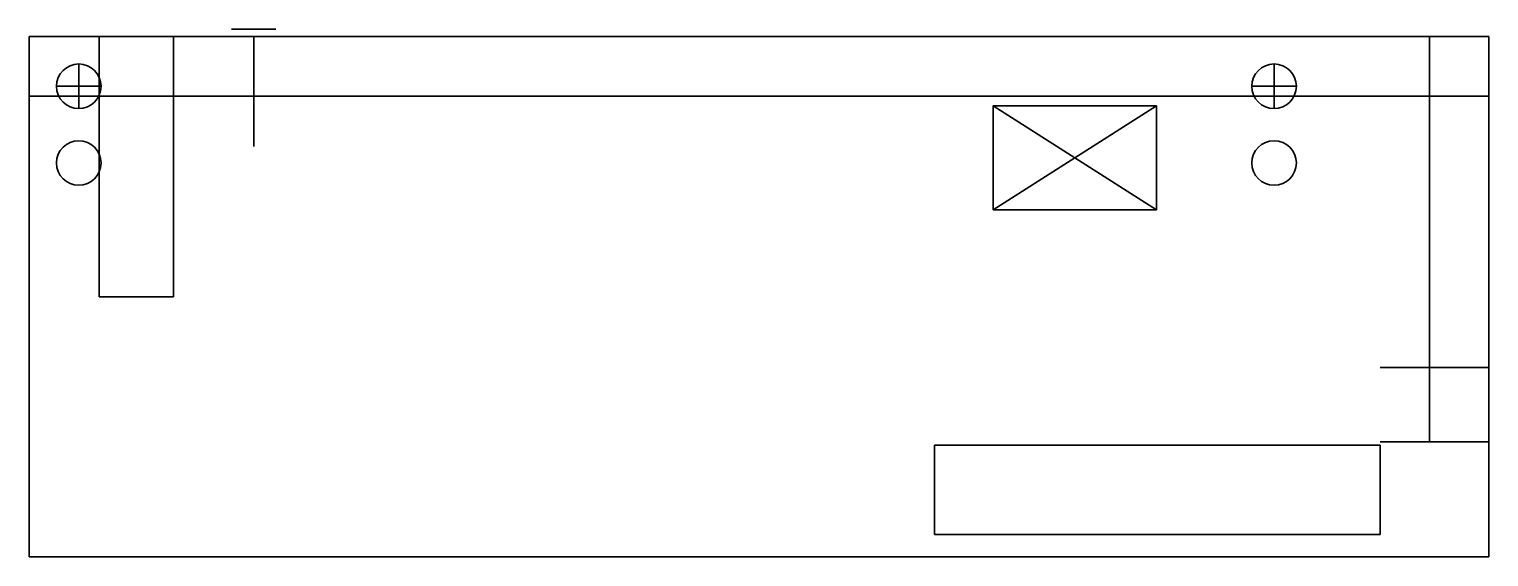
# Model space of a CAD drawing. Header units: millimetres. Extents: x 0 to 98.3, y 0 to 35.5.
import ezdxf

# ---------------------------------------------------------------- set-up
doc = ezdxf.new("R2010")
doc.units = ezdxf.units.MM
doc.layers.add('粗实线层', color=7, linetype='Continuous', lineweight=35)

msp = doc.modelspace()

# ---------------------------------------------------------------- linework, layer by layer
at = {"layer": '粗实线层'}
for p, q in [((13.62, 35.5), (16.62, 35.5)), ((0, 0), (0, 35)), ((0, 35), (98.3, 35)), ((4.715, 17.5), (4.715, 35)), ((9.715, 17.5), (9.715, 35)), ((15.12, 27.609), (15.12, 35)), ((94.3, 35), (94.3, 7.736)), ((98.3, 35), (98.3, 0)), ((3.34, 33.16), (3.34, 30.16)), ((83.84, 33.16), (83.84, 30.16)), ((1.84, 31.66), (4.84, 31.66)), ((82.34, 31.66), (85.34, 31.66)), ((0, 31), (98.3, 31)), ((64.91, 30.34), (75.91, 23.34)), ((75.91, 30.34), (64.91, 23.34)), ((4.715, 17.5), (9.715, 17.5)), ((98.3, 12.736), (90.98, 12.736)), ((98.3, 7.736), (90.98, 7.736)), ((98.3, 0), (0, 0))]:
    msp.add_line(p, q, dxfattribs=at)
for points in [[(64.91, 23.34), (64.91, 30.34), (75.91, 30.34), (75.91, 23.34)], [(60.98, 1.5), (60.98, 7.5), (90.98, 7.5), (90.98, 1.5)]]:
    msp.add_lwpolyline(points, close=True, dxfattribs=at)
for centre in [(3.34, 31.66), (83.84, 31.66), (3.34, 26.5), (83.84, 26.5)]:
    msp.add_circle(centre, 1.5, dxfattribs=at)

doc.saveas('drawing.dxf')
